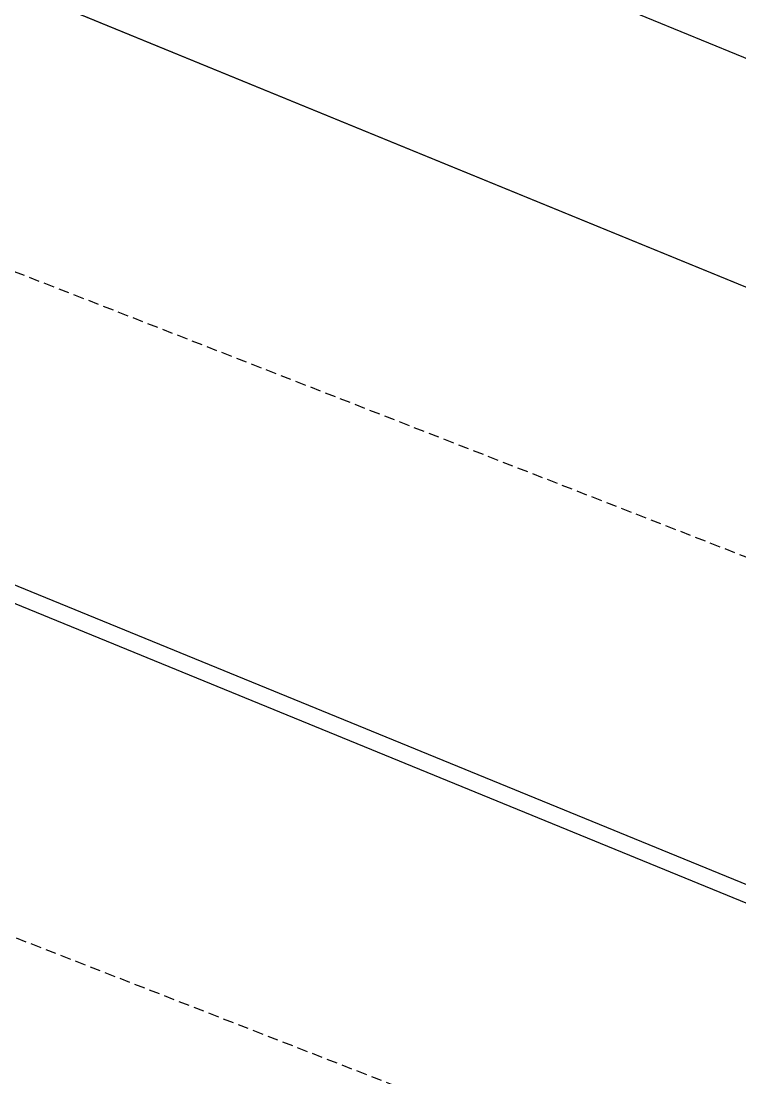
# Model space of a CAD drawing. Header units: centimetres. Extents: x 8495135 to 959133560, y 4530079 to 463453963.
# Drawn here: x 959129337 to 959130355, y 463415492 to 463416989 of the extents above; entities that cross this region are included whole.
import ezdxf

# ---------------------------------------------------------------- set-up
doc = ezdxf.new("R2010")
doc.units = ezdxf.units.CM
doc.header["$LTSCALE"] = 0.1
doc.linetypes.add('DASHED', pattern=[0.75, 0.5, -0.25])
for name, color, linetype in [('br_dimension', 1, 'Continuous'), ('br_hatch', 9, 'Continuous'), ('br_hatch_dark', 8, 'Continuous')]:
    doc.layers.add(name, color=color, linetype=linetype)

msp = doc.modelspace()

# ---------------------------------------------------------------- linework, layer by layer
at = {"layer": 'br_dimension'}
msp.add_line((959130347.89, 463416618.91), (959127681.62, 463417710.61), dxfattribs=at)
msp.add_lwpolyline([(959104820.7, 463435972.9), (959105975, 463434629.1), (959107154.1, 463433306.2), (959108379.1, 463432022.9), (959109629.1, 463430764.5), (959110916.6, 463429547.9), (959112229.1, 463428356.2), (959113579.1, 463427208.3), (959114953.91, 463426087.5), (959116361.72, 463425010.4), (959117791.6, 463423962.5), (959119254.1, 463422962.5), (959120737.5, 463421989.5), (959122250, 463421066.6), (959123782.81, 463420172.9), (959125341.6, 463419331.2), (959126920.31, 463418520.8), (959128520.31, 463417760.4), (959130133.2, 463417031.2), (959131775, 463416356.2), (959133425, 463415714.5)], dxfattribs=at)
at = {"layer": 'br_hatch'}
for points in [[(959128103.82, 463417537.74), (959131126.7, 463416300.03), (959130820.81, 463415552.66), (959127797.92, 463416790.37)], [(959127805.5, 463416813.89), (959130828.39, 463415576.19), (959130496.9, 463414766.58), (959127474.01, 463416004.29)]]:
    msp.add_lwpolyline(points, close=True, dxfattribs=at)
at = {"layer": 'br_hatch_dark', "linetype": 'DASHED', "ltscale": 300}
for points in [[(959128118.36, 463417166.68), (959128645.89, 463416808.27), (959129244, 463416667.11), (959130924.85, 463416011.31)], [(959127785.51, 463416353.75), (959128313.04, 463415995.33), (959128911.15, 463415854.17), (959130592, 463415198.38)]]:
    msp.add_lwpolyline(points, dxfattribs=at)

doc.saveas('drawing.dxf')
